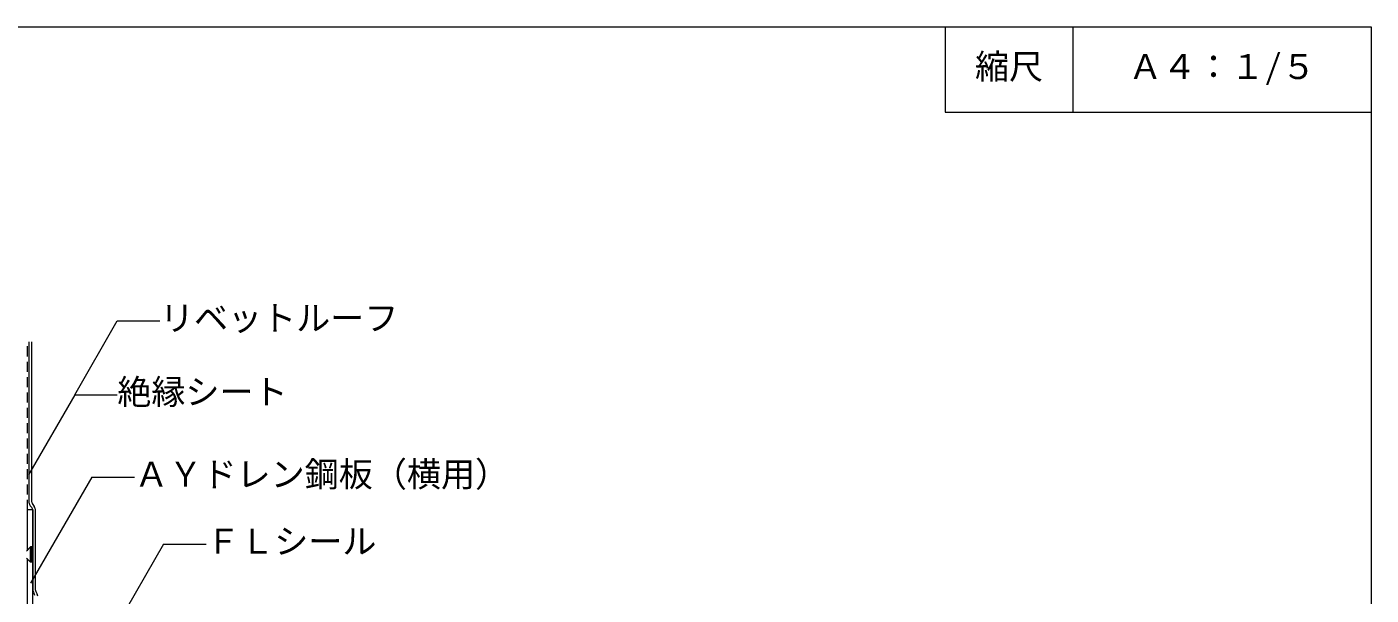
# Model space of a CAD drawing. Units: millimetres, scale not verified. Extents: x -675 to 675, y -471 to 460.
# Drawn here: x -114 to 675, y 127 to 460 of the extents above; entities that cross this region are included whole.
import ezdxf
from ezdxf.enums import TextEntityAlignment as Align

# ---------------------------------------------------------------- set-up
doc = ezdxf.new("R2010")
doc.units = ezdxf.units.MM
doc.header["$LTSCALE"] = 5
doc.linetypes.add('DASHED1', pattern=[1.8, 1.2, -0.6])
for name, color, linetype, lineweight in [('1-3_断熱材', 9, 'DASHED1', 18), ('1-4_リベットルーフ', 6, 'Continuous', 18), ('1-5_ＦＬ鋼板・ディスク', 5, 'Continuous', 18), ('1-6_アンカー類', 4, 'Continuous', 9), ('E-E', 7, 'Continuous', 18), ('F-F', 7, 'Continuous', 18)]:
    doc.layers.add(name, color=color, linetype=linetype, lineweight=lineweight)
doc.styles.add('ＭＳ ゴシック', font='')
doc.styles.get('ＭＳ ゴシック').set_extended_font_data('MS Gothic')

msp = doc.modelspace()

# ---------------------------------------------------------------- linework, layer by layer
at = {"layer": '1-3_断熱材'}
msp.add_line((-113.603, 176.628), (-113.603, 275.363), dxfattribs=at)
at = {"layer": '1-4_リベットルーフ'}
for p, q in [((-112.603, 180.573), (-112.603, 275.363)), ((-111.103, 181.195), (-111.103, 275.363)), ((-112.017, 179.159), (-111.189, 178.043)), ((-110.603, 176.628), (-110.603, 129.541)), ((-110.517, 179.78), (-109.689, 178.664)), ((-109.103, 177.25), (-109.103, 130.035)), ((-110.212, 128.353), (-109.494, 126.705)), ((-108.712, 128.847), (-107.994, 127.199))]:
    msp.add_line(p, q, dxfattribs=at)
for centre, start, end in [((-110.603, 180.573), 180, 225), ((-112.603, 176.628), 0, 45), ((-109.103, 181.195), 180, 225), ((-111.103, 177.25), 0, 45), ((-108.603, 129.541), 180, 216.45), ((-107.103, 130.035), 180, 216.45), ((-109.603, 126.01), 0, 36.45)]:
    msp.add_arc(centre, 2, start, end, dxfattribs=at)
at = {"layer": '1-5_ＦＬ鋼板・ディスク'}
for p, q in [((-113.603, 152.667), (-113.603, 176.628)), ((-113.603, -49.608), (-113.603, 148.187))]:
    msp.add_line(p, q, dxfattribs=at)
msp.add_lwpolyline([(-113.603, -49.608), (-110.603, -49.608), (-110.603, 176.628), (-113.603, 176.628)], dxfattribs=at)
at = {"layer": '1-6_アンカー類'}
for p, q in [((-114.21, 152.56), (-111.843, 154.927)), ((-111.103, 154.927), (-111.843, 154.927)), ((-111.103, 145.927), (-111.103, 154.927)), ((-114.21, 148.294), (-111.843, 145.927))]:
    msp.add_line(p, q, dxfattribs=at)
msp.add_lwpolyline([(-111.103, 145.927), (-111.843, 145.927), (-111.843, 154.927)], dxfattribs=at)
at = {"layer": 'E-E'}
for p, q in [((-85.938, 244.207), (-113.103, 197.157)), ((-85.938, 244.207), (-60.938, 244.207)), ((-75.914, 195.873), (-111.814, 133.691)), ((-75.914, 195.873), (-50.914, 195.873)), ((-33.797, 156.549), (-105.476, 32.398)), ((-33.797, 156.549), (-8.797, 156.549))]:
    msp.add_line(p, q, dxfattribs=at)
msp.add_lwpolyline([(-85.938, 244.207), (-60.938, 287.509), (-35.938, 287.509)], dxfattribs=at)
at = {"layer": 'F-F'}
msp.add_line((500, 460), (500, 410), dxfattribs=at)
for points in [[(-675, 460), (675, 460), (675, -440), (-675, -440)], [(425, 460), (425, 410), (675, 410)]]:
    msp.add_lwpolyline(points, dxfattribs=at)

# ---------------------------------------------------------------- texts
at = {"layer": 'E-E', "style": 'ＭＳ ゴシック'}
for s, p in [('縮尺', (442.5, 425)), ('Ａ４：１/５', (532.5, 425)), ('リベットルーフ', (-35.938, 277.509)), ('絶縁シート', (-60.938, 234.207)), ('ＡＹドレン鋼板（横用）', (-50.914, 185.873)), ('ＦＬシール', (-8.797, 146.549))]:
    msp.add_text(s, height=14.66, dxfattribs=at).set_placement(p, align=Align.BOTTOM_LEFT)

doc.saveas('drawing.dxf')
